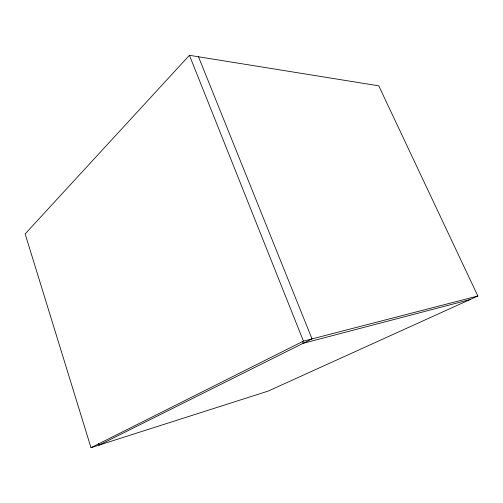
<?xml version="1.0" encoding="UTF-8"?>
<svg xmlns="http://www.w3.org/2000/svg" width="503" height="503" viewBox="0 0 503 503"><rect width="100%" height="100%" fill="white"/><g stroke="black" fill="none" stroke-linecap="round" stroke-linejoin="round"><path stroke-width="0.75" d="M189.43 55.311L25.15 233.901L90.999 447.689L268.068 391.127L477.85 296.003L378.759 85.831L189.43 55.311L303.447 341.116L477.85 296.003M90.999 447.689L303.447 341.116M470.179 299.549L303.202 343.298L302.404 341.298M198.49 56.77L312.03 338.896L98.997 445.13L98.538 443.659"/></g></svg>
